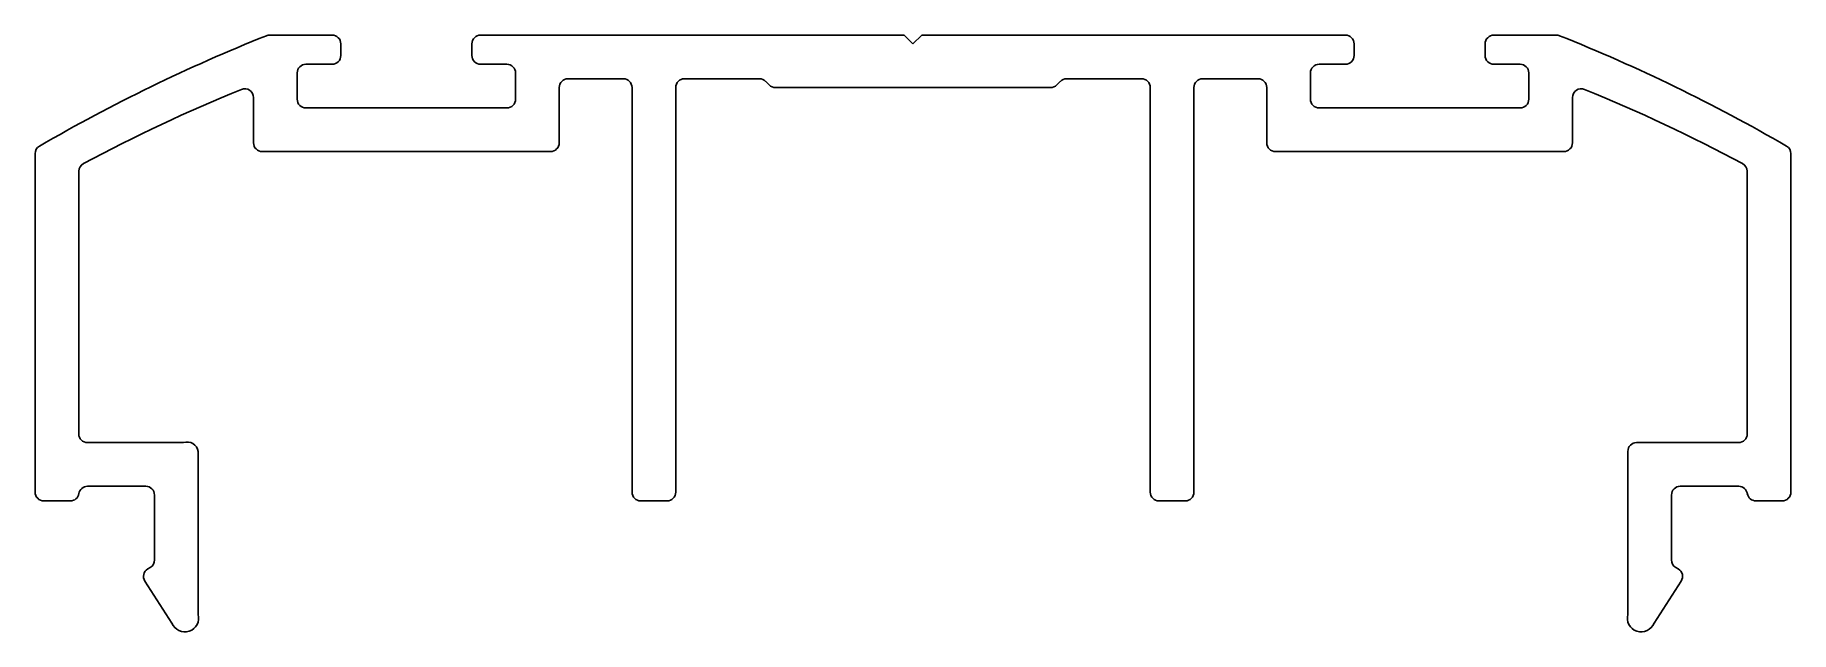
# Model space of a CAD drawing. Extents: x 790.7 to 851, y 501 to 521.5.
import ezdxf

# ---------------------------------------------------------------- set-up
doc = ezdxf.new("R2010")
doc.units = 0
doc.layers.get('0').update_dxf_attribs({"linetype": 'CONTINUOUS'})

msp = doc.modelspace()

# ---------------------------------------------------------------- linework, layer by layer
for p, q in [((798.732, 521.513), (800.874, 521.513)), ((801.174, 521.213), (801.174, 520.813)), ((805.674, 520.813), (805.674, 521.213)), ((805.974, 521.513), (820.524, 521.513)), ((820.824, 521.213), (820.524, 521.513)), ((820.824, 521.213), (821.124, 521.513)), ((821.124, 521.513), (835.674, 521.513)), ((835.974, 520.813), (835.974, 521.213)), ((840.474, 521.213), (840.474, 520.813)), ((842.917, 521.513), (840.774, 521.513)), ((800.874, 520.513), (799.974, 520.513)), ((806.874, 520.513), (805.974, 520.513)), ((834.774, 520.513), (835.674, 520.513)), ((840.774, 520.513), (841.674, 520.513)), ((799.674, 520.213), (799.674, 519.313)), ((807.174, 519.313), (807.174, 520.213)), ((808.974, 520.013), (810.874, 520.013)), ((812.974, 520.013), (815.55, 520.013)), ((815.762, 519.926), (815.886, 519.801)), ((825.886, 519.926), (825.762, 519.801)), ((826.098, 520.013), (828.674, 520.013)), ((830.774, 520.013), (832.674, 520.013)), ((834.474, 519.313), (834.474, 520.213)), ((841.974, 520.213), (841.974, 519.313)), ((798.174, 519.371), (798.174, 517.813)), ((808.674, 517.813), (808.674, 519.713)), ((811.174, 519.713), (811.174, 505.813)), ((812.674, 505.813), (812.674, 519.713)), ((816.098, 519.713), (825.55, 519.713)), ((828.974, 519.713), (828.974, 505.813)), ((830.474, 505.813), (830.474, 519.713)), ((832.974, 519.713), (832.974, 517.813)), ((843.474, 517.813), (843.474, 519.371)), ((799.974, 519.013), (806.874, 519.013)), ((841.674, 519.013), (834.774, 519.013)), ((790.674, 517.441), (790.674, 505.813)), ((798.474, 517.513), (808.374, 517.513)), ((833.274, 517.513), (843.174, 517.513)), ((850.974, 505.813), (850.974, 517.441)), ((792.174, 507.813), (792.174, 516.834)), ((849.474, 516.834), (849.474, 507.813)), ((795.774, 507.513), (792.474, 507.513)), ((796.274, 501.613), (796.274, 507.213)), ((845.374, 507.213), (845.374, 501.613)), ((849.174, 507.513), (845.674, 507.513)), ((792.474, 506.013), (794.474, 506.013)), ((847.174, 506.013), (849.183, 506.013)), ((790.974, 505.513), (791.883, 505.513)), ((794.774, 505.713), (794.774, 503.483)), ((811.474, 505.513), (812.374, 505.513)), ((829.274, 505.513), (830.174, 505.513)), ((846.874, 503.483), (846.874, 505.713)), ((849.774, 505.513), (850.674, 505.513)), ((794.628, 503.226), (794.54, 503.173)), ((847.02, 503.226), (847.108, 503.173)), ((794.443, 502.753), (795.374, 501.313)), ((846.274, 501.313), (847.206, 502.753))]:
    msp.add_line(p, q)
for centre, radius, start, end in [((820.454, 466.681), 59, 111.71962, 120.14696), ((798.732, 521.213), 0.3, 90, 111.71962), ((800.874, 521.213), 0.3, 0, 90), ((805.974, 521.213), 0.3, 90, 180), ((835.674, 521.213), 0.3, 0, 90), ((840.774, 521.213), 0.3, 90, 180), ((842.917, 521.213), 0.3, 68.28038, 90), ((821.194, 466.681), 59, 59.85304, 68.28038), ((799.974, 520.213), 0.3, 90, 180), ((800.874, 520.813), 0.3, 270, 0), ((805.974, 520.813), 0.3, 180, 270), ((806.874, 520.213), 0.3, 0, 90), ((834.774, 520.213), 0.3, 90, 180), ((835.674, 520.813), 0.3, 270, 0), ((840.774, 520.813), 0.3, 180, 270), ((841.674, 520.213), 0.3, 0, 90), ((808.974, 519.713), 0.3, 90, 180), ((810.874, 519.713), 0.3, 0, 90), ((812.974, 519.713), 0.3, 90, 180), ((815.55, 519.713), 0.3, 45, 90), ((816.098, 520.013), 0.3, 225, 270), ((825.55, 520.013), 0.3, 270, 315), ((826.098, 519.713), 0.3, 90, 135), ((828.674, 519.713), 0.3, 0, 90), ((830.774, 519.713), 0.3, 90, 180), ((832.674, 519.713), 0.3, 0, 90), ((820.103, 465.043), 59, 112.25234, 118.07842), ((797.874, 519.371), 0.3, 0, 112.25234), ((799.974, 519.313), 0.3, 180, 270), ((806.874, 519.313), 0.3, 270, 0), ((834.774, 519.313), 0.3, 180, 270), ((841.674, 519.313), 0.3, 270, 0), ((843.774, 519.371), 0.3, 67.74766, 180), ((821.545, 465.043), 59, 61.92158, 67.74766), ((790.974, 517.441), 0.3, 120.14696, 180), ((798.474, 517.813), 0.3, 180, 270), ((808.374, 517.813), 0.3, 270, 0), ((833.274, 517.813), 0.3, 180, 270), ((843.174, 517.813), 0.3, 270, 0), ((850.674, 517.441), 0.3, 0, 59.85304), ((792.474, 516.834), 0.3, 118.07842, 180), ((849.174, 516.834), 0.3, 0, 61.92158), ((792.474, 507.813), 0.3, 180, 270), ((849.174, 507.813), 0.3, 270, 0), ((795.896, 507.149), 0.384, 9.63754, 108.43495), ((845.674, 507.213), 0.3, 90, 180), ((792.474, 505.713), 0.3, 90, 170.40593), ((794.474, 505.713), 0.3, 0, 90), ((847.174, 505.713), 0.3, 90, 180), ((849.183, 505.713), 0.3, 9.59407, 90), ((790.974, 505.813), 0.3, 180, 270), ((791.883, 505.813), 0.3, 270, 350.40593), ((811.474, 505.813), 0.3, 180, 270), ((812.374, 505.813), 0.3, 270, 0), ((829.274, 505.813), 0.3, 180, 270), ((830.174, 505.813), 0.3, 270, 0), ((849.774, 505.813), 0.3, 189.59407, 270), ((850.674, 505.813), 0.3, 270, 0), ((794.695, 502.916), 0.3, 120.96376, 212.90524), ((794.474, 503.483), 0.3, 300.96376, 0), ((847.174, 503.483), 0.3, 180, 239.03624), ((846.954, 502.916), 0.3, 327.09476, 59.03624), ((795.816, 501.487), 0.475, 201.37062, 15.49928), ((845.832, 501.487), 0.475, 164.50072, 338.62938)]:
    msp.add_arc(centre, radius, start, end)

doc.saveas('drawing.dxf')
